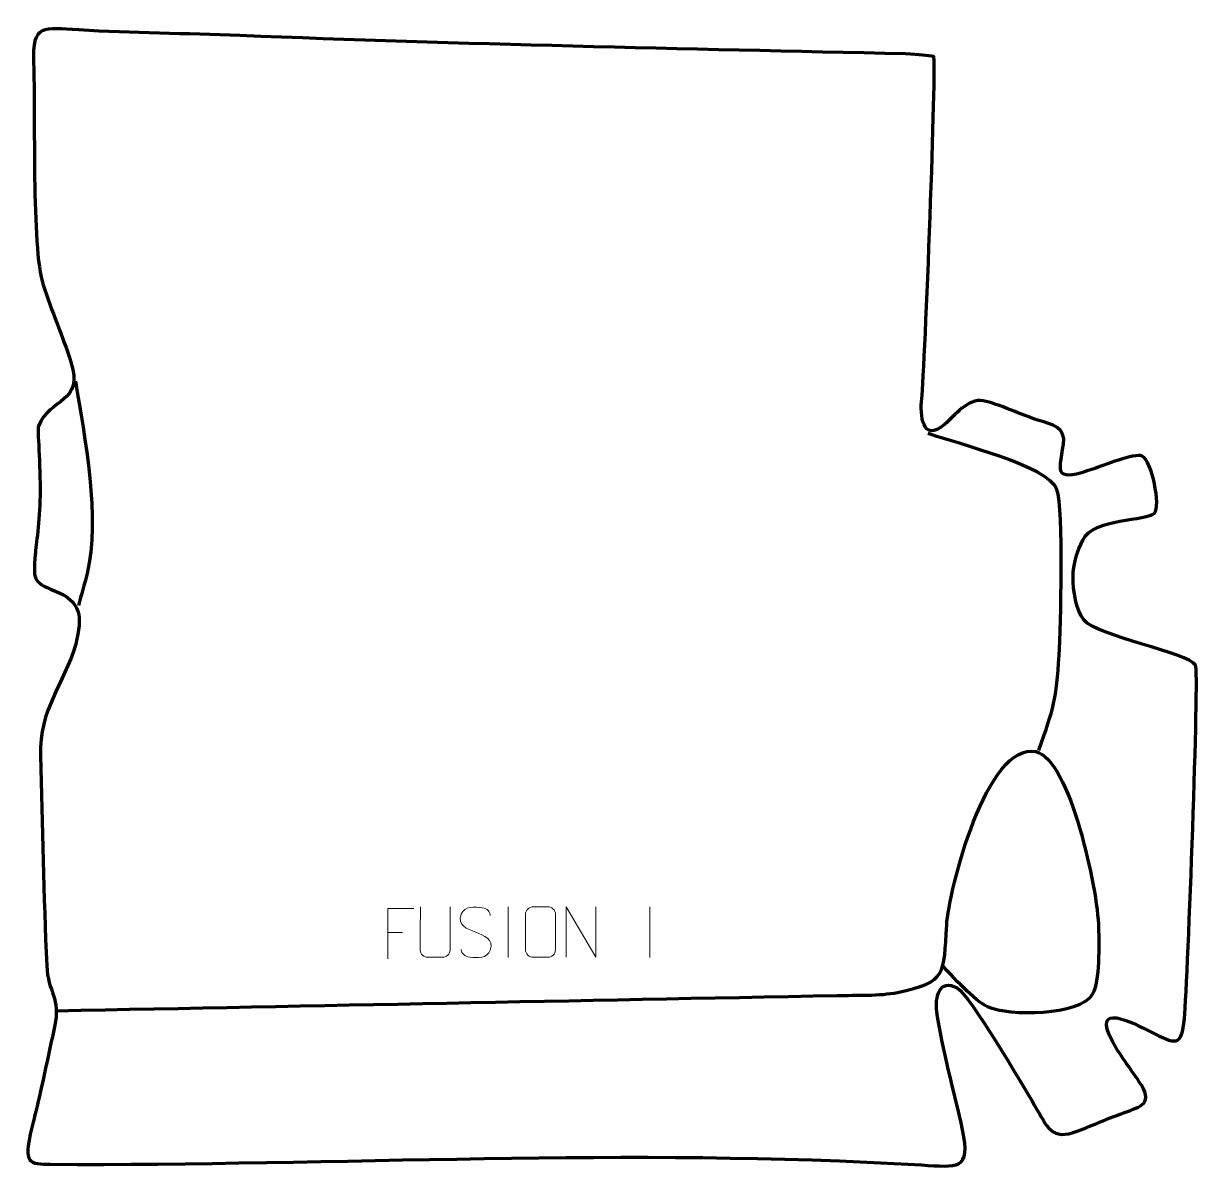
# Model space of a CAD drawing. Header units: millimetres. Extents: x -479 to 102, y -32 to 534.
import ezdxf

# ---------------------------------------------------------------- set-up
doc = ezdxf.new("R2010")
doc.units = ezdxf.units.MM
doc.header["$MEASUREMENT"] = 0
doc.layers.add('layer 2', color=7, linetype='Continuous')
doc.layers.add('layer 3', color=7, linetype='Continuous')

msp = doc.modelspace()

# ---------------------------------------------------------------- linework, layer by layer
at = {"layer": 'layer 2', "color": 142, "lineweight": 158}
for points, knots in [([(-453.1155, 357.2724), (-448.6116, 329.4743), (-440.7553, 289.4891), (-447.4163, 262.2457), (-447.4163, 262.2457), (-448.7038, 256.98), (-450.2761, 251.7333), (-451.66, 246.4782)], [0, 0, 0, 0, 0.33333333, 0.33333333, 0.33333333, 0.33333333, 1, 1, 1, 1]), ([(22.5712, 175.1627), (29.8459, 195.8111), (31.3138, 200.0194), (32.5228, 222.0131), (32.5228, 222.0131), (33.2796, 235.782), (35.0582, 293.7626), (31.477, 303.8399), (31.477, 303.8399), (27.4144, 315.2719), (-18.1047, 326.567), (-30.6005, 330.8715), (-30.6005, 330.8715), (-30.6005, 330.8715), (-32.1625, 331.4096), (-32.1625, 331.4096)], [0, 0, 0, 0, 0.2, 0.2, 0.2, 0.2, 0.4, 0.4, 0.4, 0.4, 0.6, 0.6, 0.6, 0.6, 1, 1, 1, 1]), ([(-462.628, 46.4385), (-334.0809, 48.952), (-205.5338, 51.4652), (-76.9867, 53.9788), (-76.9867, 53.9788), (-67.5661, 54.163), (-56.2701, 53.7126), (-47.1786, 55.4874), (-47.1786, 55.4874), (-22.7269, 60.4325), (-24.4091, 64.573), (-22.9524, 88.6642), (-22.9524, 88.6642), (-21.9205, 105.729), (-3.2435, 179.4545), (21.1588, 174.3487), (21.1588, 174.3487), (37.7997, 170.8668), (51.6205, 106.4502), (52.0643, 87.2698), (52.0643, 87.2698), (52.1808, 79.8725), (52.6684, 60.6216), (49.0431, 54.6281), (49.0431, 54.6281), (42.4621, 43.748), (8.1457, 43.4542), (-2.8641, 48.362), (-2.8641, 48.362), (-8.5803, 50.9101), (-20.9984, 64.3227), (-24.9389, 68.4245)], [0, 0, 0, 0, 0.11111111, 0.11111111, 0.11111111, 0.11111111, 0.22222222, 0.22222222, 0.22222222, 0.22222222, 0.33333333, 0.33333333, 0.33333333, 0.33333333, 0.44444444, 0.44444444, 0.44444444, 0.44444444, 0.55555556, 0.55555556, 0.55555556, 0.55555556, 0.66666667, 0.66666667, 0.66666667, 0.66666667, 0.77777778, 0.77777778, 0.77777778, 0.77777778, 1, 1, 1, 1])]:
    msp.add_open_spline(points, degree=3, knots=knots, dxfattribs=at)
at = {"layer": 'layer 3', "color": 242, "lineweight": 158}
msp.add_open_spline([(-371.9077, 527.929), (-262.3841, 523.4407), (-152.8083, 521.4118), (-43.2326, 518.8311), (-43.2326, 518.8311), (-36.7808, 518.6792), (-32.0636, 517.9796), (-29.3596, 517.5143), (-29.3596, 517.5143), (-27.8446, 517.2536), (-33.6387, 363.3762), (-35.2949, 348.6497), (-35.2949, 348.6497), (-36.1577, 340.9776), (-35.1211, 326.4108), (-24.0692, 335.8561), (-24.0692, 335.8561), (-19.0961, 340.1062), (-12.321, 349.0771), (-4.9581, 347.602), (-4.9581, 347.602), (2.7229, 346.0632), (14.1166, 340.4525), (22.5399, 337.9194), (22.5399, 337.9194), (28.9753, 336.08), (36.0477, 334.2382), (34.7932, 326.2312), (34.7932, 326.2312), (31.9768, 310.7387), (30.8757, 307.5349), (49.7353, 314.0578), (49.7353, 314.0578), (53.844, 315.4789), (70.2116, 321.974), (73.6142, 320.3096), (73.6142, 320.3096), (78.4058, 317.9658), (82.8282, 295.4459), (79.6768, 292.1358), (79.6768, 292.1358), (76.0053, 288.2796), (49.537, 289.7831), (44.202, 278.8274), (44.202, 278.8274), (41.4522, 273.1808), (39.4729, 266.9579), (39.4686, 260.6335), (39.4686, 260.6335), (39.464, 253.8308), (40.8271, 244.2848), (44.8029, 239.3903), (44.8029, 239.3903), (51.5233, 231.1168), (96.383, 223.2256), (99.9732, 217.1026), (99.9732, 217.1026), (101.8729, 213.8627), (96.1006, 63.3912), (94.4182, 42.5686), (94.4182, 42.5686), (93.2617, 28.255), (89.8022, 29.8416), (77.6003, 36.1532), (77.6003, 36.1532), (69.1897, 40.5037), (47.8729, 51.426), (59.0641, 31.0024), (59.0641, 31.0024), (63.5582, 23.0047), (68.3919, 17.097), (73.2202, 9.6833), (73.2202, 9.6833), (79.078, -0.2369), (71.7326, -1.1886), (63.2241, -4.3901), (63.2241, -4.3901), (55.9079, -7.143), (49.0788, -10.1127), (41.9259, -12.8862), (41.9259, -12.8862), (28.6012, -18.0526), (26.787, -11.0314), (20.4838, -0.2837), (20.4838, -0.2837), (14.2388, 10.3644), (-11.6412, 54.1325), (-17.8292, 57.6888), (-17.8292, 57.6888), (-26.5786, 62.7173), (-28.847, 52.8579), (-27.84, 45.8124), (-27.84, 45.8124), (-25.3208, 28.188), (-19.0286, 5.6889), (-15.1109, -12.3272), (-15.1109, -12.3272), (-10.7373, -32.4389), (-17.7414, -30.7711), (-35.4378, -29.7082), (-35.4378, -29.7082), (-179.212, -21.073), (-323.9712, -30.0794), (-465.6761, -29.3957), (-465.6761, -29.3957), (-470.191, -29.3739), (-474.336, -29.1834), (-475.6491, -27.2558), (-475.6491, -27.2558), (-478.798, -22.6336), (-473.3907, -6.6868), (-472.0332, -0.6951), (-472.0332, -0.6951), (-469.0956, 12.3283), (-466.3319, 25.4613), (-463.4841, 38.5173), (-463.4841, 38.5173), (-460.332, 52.9686), (-466.7593, 55.1667), (-467.3578, 68.6895), (-467.3578, 68.6895), (-468.8344, 103.0862), (-469.5779, 137.9437), (-470.4385, 172.39), (-470.4385, 172.39), (-471.0176, 195.5663), (-459.0324, 207.15), (-452.9686, 227.4987), (-452.9686, 227.4987), (-449.6992, 241.1204), (-450.078, 248.4783), (-463.549, 253.809), (-463.549, 253.809), (-474.6042, 258.1836), (-473.8693, 259.7737), (-473.0083, 271.6398), (-473.0083, 271.6398), (-472.6761, 276.2193), (-470.7904, 288.0829), (-470.6308, 300.7191), (-470.6308, 300.7191), (-470.4295, 316.6471), (-472.0487, 333.5246), (-471.4526, 335.0312), (-471.4526, 335.0312), (-465.89, 349.09), (-448.8432, 346.2866), (-455.3674, 366.6264), (-455.3674, 366.6264), (-459.4728, 379.4253), (-465.0568, 392.116), (-469.0808, 404.7622), (-469.0808, 404.7622), (-475.0488, 423.5183), (-472.8113, 490.5809), (-473.8342, 514.2991), (-473.8342, 514.2991), (-474.6777, 533.8566), (-468.942, 531.7372), (-451.5096, 530.66), (-451.5096, 530.66), (-425.0307, 529.0238), (-398.4152, 529.0153), (-371.9077, 527.929)], degree=3, knots=[0, 0, 0, 0, 0.02380952, 0.02380952, 0.02380952, 0.02380952, 0.04761905, 0.04761905, 0.04761905, 0.04761905, 0.07142857, 0.07142857, 0.07142857, 0.07142857, 0.0952381, 0.0952381, 0.0952381, 0.0952381, 0.11904762, 0.11904762, 0.11904762, 0.11904762, 0.14285714, 0.14285714, 0.14285714, 0.14285714, 0.16666667, 0.16666667, 0.16666667, 0.16666667, 0.19047619, 0.19047619, 0.19047619, 0.19047619, 0.21428571, 0.21428571, 0.21428571, 0.21428571, 0.23809524, 0.23809524, 0.23809524, 0.23809524, 0.26190476, 0.26190476, 0.26190476, 0.26190476, 0.28571429, 0.28571429, 0.28571429, 0.28571429, 0.30952381, 0.30952381, 0.30952381, 0.30952381, 0.33333333, 0.33333333, 0.33333333, 0.33333333, 0.35714286, 0.35714286, 0.35714286, 0.35714286, 0.38095238, 0.38095238, 0.38095238, 0.38095238, 0.4047619, 0.4047619, 0.4047619, 0.4047619, 0.42857143, 0.42857143, 0.42857143, 0.42857143, 0.45238095, 0.45238095, 0.45238095, 0.45238095, 0.47619048, 0.47619048, 0.47619048, 0.47619048, 0.5, 0.5, 0.5, 0.5, 0.52380952, 0.52380952, 0.52380952, 0.52380952, 0.54761905, 0.54761905, 0.54761905, 0.54761905, 0.57142857, 0.57142857, 0.57142857, 0.57142857, 0.5952381, 0.5952381, 0.5952381, 0.5952381, 0.61904762, 0.61904762, 0.61904762, 0.61904762, 0.64285714, 0.64285714, 0.64285714, 0.64285714, 0.66666667, 0.66666667, 0.66666667, 0.66666667, 0.69047619, 0.69047619, 0.69047619, 0.69047619, 0.71428571, 0.71428571, 0.71428571, 0.71428571, 0.73809524, 0.73809524, 0.73809524, 0.73809524, 0.76190476, 0.76190476, 0.76190476, 0.76190476, 0.78571429, 0.78571429, 0.78571429, 0.78571429, 0.80952381, 0.80952381, 0.80952381, 0.80952381, 0.83333333, 0.83333333, 0.83333333, 0.83333333, 0.85714286, 0.85714286, 0.85714286, 0.85714286, 0.88095238, 0.88095238, 0.88095238, 0.88095238, 0.9047619, 0.9047619, 0.9047619, 0.9047619, 0.92857143, 0.92857143, 0.92857143, 0.92857143, 0.95238095, 0.95238095, 0.95238095, 0.95238095, 1, 1, 1, 1], dxfattribs=at)
at = {"layer": 'layer 3', "color": 250, "lineweight": 9}
for points, knots in [([(-286.0326, 96.9301), (-286.0326, 96.9301), (-298.9066, 96.9301), (-298.9066, 96.9301), (-298.9066, 96.9301), (-298.9066, 96.9301), (-298.9066, 71.9765), (-298.9066, 71.9765)], [0, 0, 0, 0, 0.33333333, 0.33333333, 0.33333333, 0.33333333, 1, 1, 1, 1]), ([(-268.1854, 97.7629), (-268.1858, 92.2234), (-268.09, 82.0216), (-268.0896, 76.4812), (-268.0896, 76.4812), (-268.2294, 74.2417), (-269.9066, 72.8155), (-272.0543, 72.805), (-272.0543, 72.805), (-274.3862, 72.8054), (-276.7181, 72.8054), (-279.0496, 72.805), (-279.0496, 72.805), (-280.9746, 72.7035), (-282.9467, 74.52), (-282.9355, 76.4645), (-282.9355, 76.4645), (-282.9352, 82.0264), (-282.8398, 92.2018), (-282.8402, 97.7629)], [0, 0, 0, 0, 0.16666667, 0.16666667, 0.16666667, 0.16666667, 0.33333333, 0.33333333, 0.33333333, 0.33333333, 0.5, 0.5, 0.5, 0.5, 0.66666667, 0.66666667, 0.66666667, 0.66666667, 1, 1, 1, 1]), ([(-255.5126, 85.2819), (-259.7609, 86.7523), (-264.669, 88.5481), (-262.6639, 94.0684), (-262.6639, 94.0684), (-261.1604, 98.2083), (-255.9468, 97.8198), (-252.3432, 97.2187), (-252.3432, 97.2187), (-249.4826, 96.7415), (-248.6179, 95.5283), (-248.3073, 93.4442)], [0, 0, 0, 0, 0.25, 0.25, 0.25, 0.25, 0.5, 0.5, 0.5, 0.5, 1, 1, 1, 1]), ([(-227.0322, 97.7583), (-224.7065, 97.7583), (-222.3804, 97.7583), (-220.0543, 97.7583), (-220.0543, 97.7583), (-218.1077, 97.7939), (-216.1163, 96.3023), (-216.0896, 93.8647), (-216.0896, 93.8647), (-216.09, 88.1178), (-216.09, 82.3705), (-216.0896, 76.6228), (-216.0896, 76.6228), (-216.2294, 74.2994), (-217.9066, 72.8198), (-220.0543, 72.809), (-220.0543, 72.809), (-222.3862, 72.8094), (-224.7181, 72.8094), (-227.0496, 72.809), (-227.0496, 72.809), (-228.9746, 72.7036), (-230.9467, 74.5881), (-230.9355, 76.6054), (-230.9355, 76.6054), (-230.9352, 82.3755), (-230.9352, 88.1452), (-230.9355, 93.9145), (-230.9355, 93.9145), (-230.9313, 96.0526), (-229.1846, 97.7718), (-227.0322, 97.7583)], [0, 0, 0, 0, 0.11111111, 0.11111111, 0.11111111, 0.11111111, 0.22222222, 0.22222222, 0.22222222, 0.22222222, 0.33333333, 0.33333333, 0.33333333, 0.33333333, 0.44444444, 0.44444444, 0.44444444, 0.44444444, 0.55555556, 0.55555556, 0.55555556, 0.55555556, 0.66666667, 0.66666667, 0.66666667, 0.66666667, 0.77777778, 0.77777778, 0.77777778, 0.77777778, 1, 1, 1, 1]), ([(-210.84, 72.8051), (-210.84, 72.8051), (-210.84, 97.7586), (-210.84, 97.7586), (-210.84, 97.7586), (-210.84, 97.7586), (-196.1852, 72.8051), (-196.1852, 72.8051), (-196.1852, 72.8051), (-196.1852, 72.8051), (-196.1852, 97.7586), (-196.1852, 97.7586)], [0, 0, 0, 0, 0.25, 0.25, 0.25, 0.25, 0.5, 0.5, 0.5, 0.5, 1, 1, 1, 1]), ([(-255.5126, 85.2818), (-251.494, 83.6351), (-246.4645, 81.7468), (-248.2985, 76.3865), (-248.2985, 76.3865), (-249.7583, 72.1201), (-254.6691, 72.3768), (-258.3952, 72.9315), (-258.3952, 72.9315), (-261.1452, 73.3413), (-262.3661, 74.5548), (-262.7441, 76.667)], [0, 0, 0, 0, 0.25, 0.25, 0.25, 0.25, 0.5, 0.5, 0.5, 0.5, 1, 1, 1, 1])]:
    msp.add_open_spline(points, degree=3, knots=knots, dxfattribs=at)
for points in [[(-239.5126, 97.7689), (-239.5126, 97.7689), (-239.5126, 72.7948), (-239.5126, 72.7948)], [(-169.5126, 97.7689), (-169.5126, 97.7689), (-169.5126, 72.7948), (-169.5126, 72.7948)], [(-298.9066, 85.0504), (-298.9066, 85.0504), (-291.7385, 85.0504), (-291.7385, 85.0504)]]:
    msp.add_open_spline(points, degree=3, dxfattribs=at)

doc.saveas('drawing.dxf')
